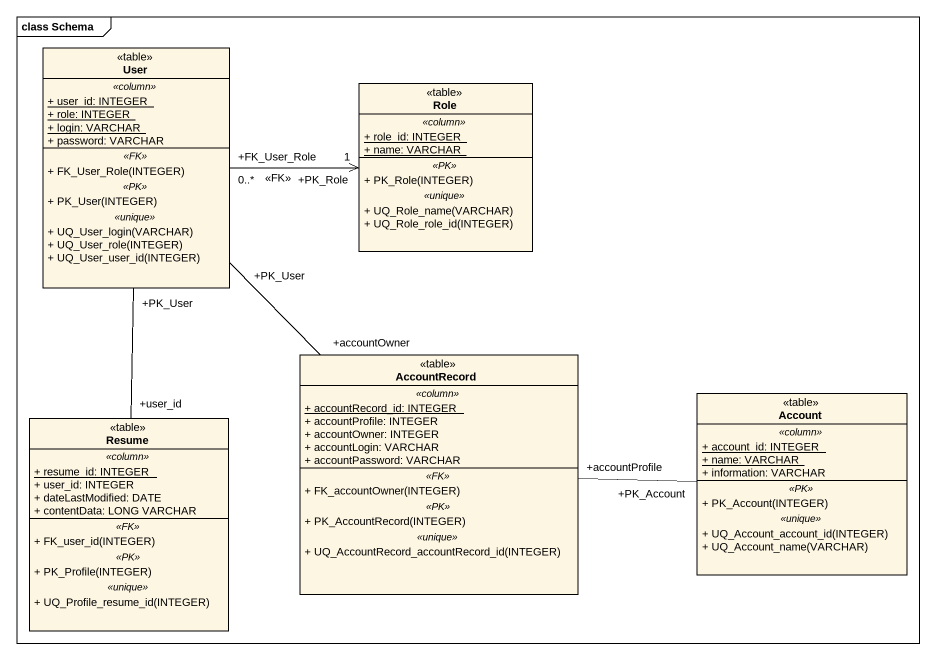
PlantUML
@startuml
mainframe class Schema
hide circle
hide empty members
skinparam classAttributeIconSize 0
class User <<table>> {
  .. <<column>> ..
  {static} + user_id: INTEGER
  {static} + role: INTEGER
  {static} + login: VARCHAR
  + password: VARCHAR
  .. <<FK>> ..
  + FK_User_Role(INTEGER)
  .. <<PK>> ..
  + PK_User(INTEGER)
  .. <<unique>> ..
  + UQ_User_login(VARCHAR)
  + UQ_User_role(INTEGER)
  + UQ_User_user_id(INTEGER)
}
class Role <<table>> {
  .. <<column>> ..
  {static} + role_id: INTEGER
  {static} + name: VARCHAR
  .. <<PK>> ..
  + PK_Role(INTEGER)
  .. <<unique>> ..
  + UQ_Role_name(VARCHAR)
  + UQ_Role_role_id(INTEGER)
}
class AccountRecord <<table>> {
  .. <<column>> ..
  {static} + accountRecord_id: INTEGER
  + accountProfile: INTEGER
  + accountOwner: INTEGER
  + accountLogin: VARCHAR
  + accountPassword: VARCHAR
  .. <<FK>> ..
  + FK_accountOwner(INTEGER)
  .. <<PK>> ..
  + PK_AccountRecord(INTEGER)
  .. <<unique>> ..
  + UQ_AccountRecord_accountRecord_id(INTEGER)
}
class Resume <<table>> {
  .. <<column>> ..
  {static} + resume_id: INTEGER
  + user_id: INTEGER
  + dateLastModified: DATE
  + contentData: LONG VARCHAR
  .. <<FK>> ..
  + FK_user_id(INTEGER)
  .. <<PK>> ..
  + PK_Profile(INTEGER)
  .. <<unique>> ..
  + UQ_Profile_resume_id(INTEGER)
}
class Account <<table>> {
  .. <<column>> ..
  {static} + account_id: INTEGER
  {static} + name: VARCHAR
  + information: VARCHAR
  .. <<PK>> ..
  + PK_Account(INTEGER)
  .. <<unique>> ..
  + UQ_Account_account_id(INTEGER)
  + UQ_Account_name(VARCHAR)
}
User "+FK_User_Role\n0..*" -right-> "+PK_Role\n1" Role : <<FK>>
AccountRecord "+accountOwner" -up- "+PK_User" User
AccountRecord "+accountProfile" -right- "+PK_Account" Account
Resume "+user_id" -up- "+PK_User" User
@enduml
